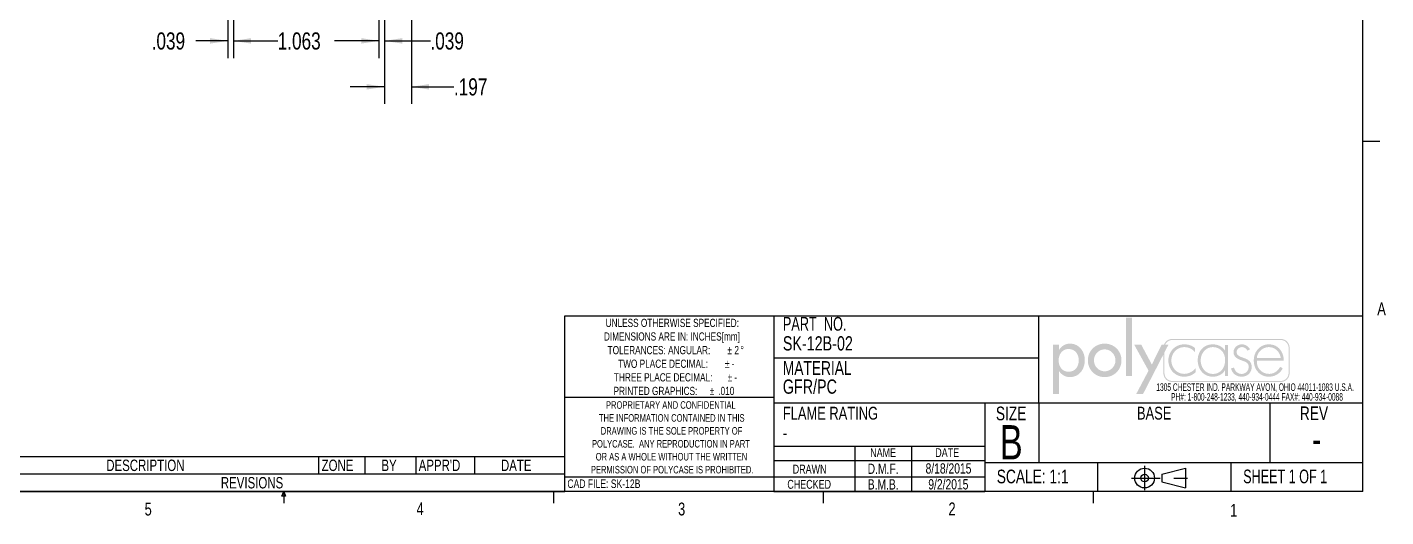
# Paper-space layout 'Layout1' of a CAD drawing. Extents: x 0.4 to 16.6, y 0.2 to 10.8.
# Drawn here: x 6.63 to 16.54, y 0.21 to 3.78 of the extents above; entities that cross this region are included whole.
import ezdxf

# ---------------------------------------------------------------- set-up
doc = ezdxf.new("R2010")
doc.units = 0
doc.header["$MEASUREMENT"] = 0
doc.linetypes.add('SLD-CENTER', pattern=[0.75, 0.6, -0.05, 0.05, -0.05])
doc.linetypes.add('SLD-SOLID', pattern=[0])
doc.layers.get('0').update_dxf_attribs({"linetype": 'CONTINUOUS'})
doc.layers.add('FORMAT', color=7, linetype='SLD-SOLID')
doc.layers.add('SLD-0', color=7, linetype='SLD-SOLID')
doc.styles.add('SLDTEXTSTYLE0', font='TXT', dxfattribs={"width": 0.525406})
doc.styles.add('SLDTEXTSTYLE1', font='TXT', dxfattribs={"width": 0.75})
doc.styles.add('SLDTEXTSTYLE2', font='TXT', dxfattribs={"width": 0.6875})
doc.styles.add('SLDTEXTSTYLE3', font='TXT', dxfattribs={"width": 0.694444})
doc.dimstyles.new('SLDDIMSTYLE0', dxfattribs={"dimtxt": 0.125, "dimasz": 0.13, "dimexe": 0, "dimexo": 0.0625, "dimgap": 0.03125, "dimtad": 0, "dimtih": 1, "dimtoh": 1, "dimdec": 3, "dimrnd": 1e-09, "dimzin": 12, "dimtxsty": 'SLDTEXTSTYLE1', "dimsah": 1, "dimcen": 0.09, "dimazin": 3, "dimtfac": 1, "dimtdec": 3, "dimtofl": 0, "dimtmove": 0, "dimatfit": 3, "dimtolj": 1, "dimtzin": 12})
doc.dimstyles.new('SLDDIMSTYLE3', dxfattribs={"dimtxt": 0.125, "dimasz": 0.13, "dimexe": 0, "dimexo": 0.0625, "dimgap": 0.03125, "dimtad": 0, "dimtih": 1, "dimtoh": 1, "dimdec": 3, "dimrnd": 1e-09, "dimzin": 12, "dimtxsty": 'SLDTEXTSTYLE1', "dimsah": 1, "dimcen": 0.09, "dimazin": 3, "dimtfac": 1, "dimtdec": 3, "dimtmove": 0, "dimatfit": 3, "dimtolj": 1, "dimtzin": 12})

# ---------------------------------------------------------------- blocks, each defined once
blk = doc.blocks.new('THIRDANGLEPROJECTIONBLOCK')
at = {"color": 7, "linetype": 'SLD-CENTER'}
for p, q in [((0.275, 0.506), (0.275, 0)), ((0, 0.253), (1.202, 0.253))]:
    blk.add_line(p, q, dxfattribs=at)
at = {"color": 7, "linetype": 'SLD-SOLID'}
for p, q in [((0.632, 0.332), (1.13, 0.459)), ((0.632, 0.332), (0.632, 0.174)), ((1.13, 0.459), (1.13, 0.048)), ((0.632, 0.174), (1.13, 0.048))]:
    blk.add_line(p, q, dxfattribs=at)
for radius in [0.206, 0.0789]:
    blk.add_circle((0.275, 0.253), radius, dxfattribs=at)
blk = doc.blocks.new('SW_NOTE_0')
at = {"color": 0, "linetype": 'CONTINUOUS', "char_height": 0.055, "attachment_point": 2, "style": 'SLDTEXTSTYLE0'}
for s, insert in [('1305 CHESTER IND. PARKWAY AVON, OHIO 44011-1083 U.S.A.', (0.7423, 0.0709)), ('PH#: 1-800-248-1233, 440-934-0444 FAX#: 440-934-0088', (0.7564, -0.0002))]:
    blk.add_mtext(s, dxfattribs=dict(at, insert=insert))
blk = doc.blocks.new('BLOCK2')
at = {"linetype": 'CONTINUOUS'}
blk.add_hatch(color=7, dxfattribs=at).paths.add_polyline_path([(1.559, 0.355), (1.559, 1.505), (1.44, 1.505), (1.44, 0.355)], flags=0)
h = blk.add_hatch(color=7, dxfattribs=at)
edge = h.paths.add_edge_path(flags=0)
edge.add_spline(control_points=[(4.669, 0.413), (4.669, 0.316), (4.59, 0.237), (4.493, 0.237)], knot_values=[7, 7, 7, 7, 8, 8, 8, 8], weights=[1, 1, 1, 1], degree=3, periodic=0)
edge.add_line((4.493, 0.237), (2.356, 0.237))
edge.add_spline(control_points=[(2.356, 0.237), (2.259, 0.237), (2.18, 0.316), (2.18, 0.413)], knot_values=[1, 1, 1, 1, 2, 2, 2, 2], weights=[1, 1, 1, 1], degree=3, periodic=0)
edge.add_line((2.18, 0.413), (2.18, 0.781))
edge.add_line((2.18, 0.781), (1.778, 0))
edge.add_line((1.778, 0), (1.643, 0))
edge.add_line((1.643, 0), (1.887, 0.461))
edge.add_line((1.887, 0.461), (1.603, 0.975))
edge.add_line((1.603, 0.975), (1.742, 0.975))
edge.add_line((1.742, 0.975), (1.952, 0.582))
edge.add_line((1.952, 0.582), (2.146, 0.975))
edge.add_line((2.146, 0.975), (2.192, 0.975))
edge.add_spline(control_points=[(2.192, 0.975), (2.218, 1.041), (2.282, 1.087), (2.356, 1.087)], knot_values=[3.233464, 3.233464, 3.233464, 3.233464, 4, 4, 4, 4], weights=[1, 1, 1, 1], degree=3, periodic=0)
edge.add_line((2.356, 1.087), (4.493, 1.087))
edge.add_spline(control_points=[(4.493, 1.087), (4.59, 1.087), (4.669, 1.008), (4.669, 0.911)], knot_values=[5, 5, 5, 5, 6, 6, 6, 6], weights=[1, 1, 1, 1], degree=3, periodic=0)
edge.add_line((4.669, 0.911), (4.669, 0.413))
edge = h.paths.add_edge_path(flags=0)
edge.add_line((2.215, 0.975), (2.28, 0.975))
edge.add_line((2.28, 0.975), (2.201, 0.821))
edge.add_line((2.201, 0.821), (2.201, 0.413))
edge.add_spline(control_points=[(2.201, 0.413), (2.201, 0.327), (2.271, 0.258), (2.356, 0.258)], knot_values=[2, 2, 2, 2, 3, 3, 3, 3], weights=[1, 1, 1, 1], degree=3, periodic=0)
edge.add_line((2.356, 0.258), (4.493, 0.258))
edge.add_spline(control_points=[(4.493, 0.258), (4.579, 0.258), (4.649, 0.327), (4.649, 0.413)], knot_values=[4, 4, 4, 4, 5, 5, 5, 5], weights=[1, 1, 1, 1], degree=3, periodic=0)
edge.add_line((4.649, 0.413), (4.649, 0.911))
edge.add_spline(control_points=[(4.649, 0.911), (4.649, 0.997), (4.579, 1.066), (4.493, 1.066)], knot_values=[6, 6, 6, 6, 7, 7, 7, 7], weights=[1, 1, 1, 1], degree=3, periodic=0)
edge.add_line((4.493, 1.066), (2.356, 1.066))
edge.add_spline(control_points=[(2.356, 1.066), (2.293, 1.066), (2.239, 1.029), (2.215, 0.975)], knot_values=[0, 0, 0, 0, 0.732403, 0.732403, 0.732403, 0.732403], weights=[1, 1, 1, 1], degree=3, periodic=0)
h = blk.add_hatch(color=7, dxfattribs=at)
edge = h.paths.add_edge_path(flags=0)
edge.add_spline(control_points=[(0.122, 0.452), (0.17, 0.382), (0.245, 0.334), (0.333, 0.334)], knot_values=[4, 4, 4, 4, 5, 5, 5, 5], weights=[1, 1, 1, 1], degree=3, periodic=0)
edge.add_spline(control_points=[(0.333, 0.334), (0.523, 0.334), (0.629, 0.492), (0.629, 0.669)], knot_values=[3, 3, 3, 3, 4, 4, 4, 4], weights=[1, 1, 1, 1], degree=3, periodic=0)
edge.add_spline(control_points=[(0.629, 0.669), (0.629, 0.839), (0.517, 0.994), (0.338, 0.994)], knot_values=[2, 2, 2, 2, 3, 3, 3, 3], weights=[1, 1, 1, 1], degree=3, periodic=0)
edge.add_spline(control_points=[(0.338, 0.994), (0.245, 0.994), (0.171, 0.946), (0.122, 0.872)], knot_values=[1, 1, 1, 1, 2, 2, 2, 2], weights=[1, 1, 1, 1], degree=3, periodic=0)
edge.add_line((0.122, 0.872), (0.119, 0.872))
edge.add_line((0.119, 0.872), (0.119, 0.975))
edge.add_line((0.119, 0.975), (0, 0.975))
edge.add_line((0, 0.975), (0, 0))
edge.add_line((0, 0), (0.119, 0))
edge.add_line((0.119, 0), (0.119, 0.452))
edge.add_line((0.119, 0.452), (0.122, 0.452))
edge = h.paths.add_edge_path(flags=0)
edge.add_spline(control_points=[(0.113, 0.665), (0.113, 0.78), (0.185, 0.888), (0.309, 0.888), (0.437, 0.888), (0.51, 0.786), (0.51, 0.665)], knot_values=[0, 0, 0, 0, 1, 1, 1, 2, 2, 2, 2], weights=[1, 1, 1, 1, 1, 1, 1], degree=3, periodic=0)
edge.add_spline(control_points=[(0.51, 0.665), (0.51, 0.543), (0.439, 0.44), (0.309, 0.44), (0.183, 0.44), (0.113, 0.549), (0.113, 0.665)], knot_values=[2, 2, 2, 2, 3, 3, 3, 4, 4, 4, 4], weights=[1, 1, 1, 1, 1, 1, 1], degree=3, periodic=0)
h = blk.add_hatch(color=7, dxfattribs=at)
edge = h.paths.add_edge_path(flags=0)
edge.add_spline(control_points=[(0.69, 0.664), (0.69, 0.477), (0.836, 0.334), (1.022, 0.334), (1.207, 0.334), (1.353, 0.477), (1.353, 0.664)], knot_values=[0, 0, 0, 0, 1, 1, 1, 2, 2, 2, 2], weights=[1, 1, 1, 1, 1, 1, 1], degree=3, periodic=0)
edge.add_spline(control_points=[(1.353, 0.664), (1.353, 0.851), (1.207, 0.994), (1.022, 0.994), (0.836, 0.994), (0.69, 0.851), (0.69, 0.664)], knot_values=[2, 2, 2, 2, 3, 3, 3, 4, 4, 4, 4], weights=[1, 1, 1, 1, 1, 1, 1], degree=3, periodic=0)
edge = h.paths.add_edge_path(flags=0)
edge.add_spline(control_points=[(1.234, 0.664), (1.234, 0.547), (1.139, 0.448), (1.022, 0.448), (0.904, 0.448), (0.81, 0.547), (0.81, 0.664)], knot_values=[0, 0, 0, 0, 1, 1, 1, 2, 2, 2, 2], weights=[1, 1, 1, 1, 1, 1, 1], degree=3, periodic=0)
edge.add_spline(control_points=[(0.81, 0.664), (0.81, 0.782), (0.904, 0.88), (1.022, 0.88), (1.139, 0.88), (1.234, 0.782), (1.234, 0.664)], knot_values=[2, 2, 2, 2, 3, 3, 3, 4, 4, 4, 4], weights=[1, 1, 1, 1, 1, 1, 1], degree=3, periodic=0)
h = blk.add_hatch(color=7, dxfattribs=at)
edge = h.paths.add_edge_path(flags=0)
edge.add_spline(control_points=[(2.806, 0.905), (2.745, 0.957), (2.672, 0.98), (2.593, 0.98)], knot_values=[8, 8, 8, 8, 9, 9, 9, 9], weights=[1, 1, 1, 1], degree=3, periodic=0)
edge.add_spline(control_points=[(2.593, 0.98), (2.413, 0.98), (2.278, 0.84), (2.278, 0.662)], knot_values=[7, 7, 7, 7, 8, 8, 8, 8], weights=[1, 1, 1, 1], degree=3, periodic=0)
edge.add_spline(control_points=[(2.278, 0.662), (2.278, 0.484), (2.41, 0.342), (2.592, 0.342)], knot_values=[6, 6, 6, 6, 7, 7, 7, 7], weights=[1, 1, 1, 1], degree=3, periodic=0)
edge.add_spline(control_points=[(2.592, 0.342), (2.674, 0.342), (2.752, 0.372), (2.814, 0.427)], knot_values=[5, 5, 5, 5, 6, 6, 6, 6], weights=[1, 1, 1, 1], degree=3, periodic=0)
edge.add_line((2.814, 0.427), (2.814, 0.507))
edge.add_spline(control_points=[(2.814, 0.507), (2.759, 0.44), (2.676, 0.398), (2.589, 0.398)], knot_values=[3, 3, 3, 3, 4, 4, 4, 4], weights=[1, 1, 1, 1], degree=3, periodic=0)
edge.add_spline(control_points=[(2.589, 0.398), (2.445, 0.398), (2.337, 0.523), (2.337, 0.662)], knot_values=[2, 2, 2, 2, 3, 3, 3, 3], weights=[1, 1, 1, 1], degree=3, periodic=0)
edge.add_spline(control_points=[(2.337, 0.662), (2.337, 0.802), (2.446, 0.925), (2.59, 0.925)], knot_values=[1, 1, 1, 1, 2, 2, 2, 2], weights=[1, 1, 1, 1], degree=3, periodic=0)
edge.add_spline(control_points=[(2.59, 0.925), (2.678, 0.925), (2.748, 0.889), (2.806, 0.825)], knot_values=[0, 0, 0, 0, 1, 1, 1, 1], weights=[1, 1, 1, 1], degree=3, periodic=0)
edge.add_line((2.806, 0.825), (2.806, 0.905))
h = blk.add_hatch(color=7, dxfattribs=at)
edge = h.paths.add_edge_path(flags=0)
edge.add_spline(control_points=[(3.392, 0.861), (3.34, 0.938), (3.25, 0.98), (3.156, 0.98)], knot_values=[6, 6, 6, 6, 7, 7, 7, 7], weights=[1, 1, 1, 1], degree=3, periodic=0)
edge.add_spline(control_points=[(3.156, 0.98), (2.972, 0.98), (2.857, 0.844), (2.857, 0.665)], knot_values=[5, 5, 5, 5, 6, 6, 6, 6], weights=[1, 1, 1, 1], degree=3, periodic=0)
edge.add_spline(control_points=[(2.857, 0.665), (2.857, 0.486), (2.973, 0.342), (3.159, 0.342)], knot_values=[4, 4, 4, 4, 5, 5, 5, 5], weights=[1, 1, 1, 1], degree=3, periodic=0)
edge.add_spline(control_points=[(3.159, 0.342), (3.249, 0.342), (3.347, 0.387), (3.392, 0.465)], knot_values=[3, 3, 3, 3, 4, 4, 4, 4], weights=[1, 1, 1, 1], degree=3, periodic=0)
edge.add_line((3.392, 0.465), (3.395, 0.465))
edge.add_line((3.395, 0.465), (3.395, 0.355))
edge.add_line((3.395, 0.355), (3.454, 0.355))
edge.add_line((3.454, 0.355), (3.454, 0.967))
edge.add_line((3.454, 0.967), (3.395, 0.967))
edge.add_line((3.395, 0.967), (3.395, 0.861))
edge.add_line((3.395, 0.861), (3.392, 0.861))
edge = h.paths.add_edge_path(flags=0)
edge.add_spline(control_points=[(3.398, 0.672), (3.398, 0.525), (3.314, 0.397), (3.157, 0.397), (3.009, 0.397), (2.916, 0.525), (2.916, 0.665)], knot_values=[0, 0, 0, 0, 1, 1, 1, 2, 2, 2, 2], weights=[1, 1, 1, 1, 1, 1, 1], degree=3, periodic=0)
edge.add_spline(control_points=[(2.916, 0.665), (2.916, 0.798), (3.013, 0.925), (3.153, 0.925), (3.302, 0.925), (3.398, 0.814), (3.398, 0.672)], knot_values=[2, 2, 2, 2, 3, 3, 3, 4, 4, 4, 4], weights=[1, 1, 1, 1, 1, 1, 1], degree=3, periodic=0)
h = blk.add_hatch(color=7, dxfattribs=at)
edge = h.paths.add_edge_path(flags=0)
edge.add_spline(control_points=[(3.731, 0.98), (3.793, 0.98), (3.861, 0.939), (3.887, 0.882)], knot_values=[11, 11, 11, 11, 12, 12, 12, 12], weights=[1, 1, 1, 1], degree=3, periodic=0)
edge.add_line((3.887, 0.882), (3.836, 0.856))
edge.add_spline(control_points=[(3.836, 0.856), (3.816, 0.898), (3.776, 0.925), (3.728, 0.925)], knot_values=[0, 0, 0, 0, 1, 1, 1, 1], weights=[1, 1, 1, 1], degree=3, periodic=0)
edge.add_spline(control_points=[(3.728, 0.925), (3.677, 0.925), (3.624, 0.882), (3.624, 0.829)], knot_values=[1, 1, 1, 1, 2, 2, 2, 2], weights=[1, 1, 1, 1], degree=3, periodic=0)
edge.add_spline(control_points=[(3.624, 0.829), (3.624, 0.682), (3.922, 0.754), (3.922, 0.533)], knot_values=[2, 2, 2, 2, 3, 3, 3, 3], weights=[1, 1, 1, 1], degree=3, periodic=0)
edge.add_spline(control_points=[(3.922, 0.533), (3.922, 0.42), (3.834, 0.342), (3.724, 0.342)], knot_values=[3, 3, 3, 3, 4, 4, 4, 4], weights=[1, 1, 1, 1], degree=3, periodic=0)
edge.add_spline(control_points=[(3.724, 0.342), (3.622, 0.342), (3.539, 0.404), (3.514, 0.503)], knot_values=[4, 4, 4, 4, 5, 5, 5, 5], weights=[1, 1, 1, 1], degree=3, periodic=0)
edge.add_line((3.514, 0.503), (3.572, 0.522))
edge.add_spline(control_points=[(3.572, 0.522), (3.595, 0.449), (3.644, 0.397), (3.724, 0.397)], knot_values=[6, 6, 6, 6, 7, 7, 7, 7], weights=[1, 1, 1, 1], degree=3, periodic=0)
edge.add_spline(control_points=[(3.724, 0.397), (3.801, 0.397), (3.862, 0.458), (3.862, 0.535)], knot_values=[7, 7, 7, 7, 8, 8, 8, 8], weights=[1, 1, 1, 1], degree=3, periodic=0)
edge.add_spline(control_points=[(3.862, 0.535), (3.862, 0.611), (3.804, 0.635), (3.743, 0.656)], knot_values=[8, 8, 8, 8, 9, 9, 9, 9], weights=[1, 1, 1, 1], degree=3, periodic=0)
edge.add_spline(control_points=[(3.743, 0.656), (3.659, 0.686), (3.564, 0.722), (3.564, 0.825)], knot_values=[9, 9, 9, 9, 10, 10, 10, 10], weights=[1, 1, 1, 1], degree=3, periodic=0)
edge.add_spline(control_points=[(3.564, 0.825), (3.564, 0.918), (3.642, 0.98), (3.731, 0.98)], knot_values=[10, 10, 10, 10, 11, 11, 11, 11], weights=[1, 1, 1, 1], degree=3, periodic=0)
h = blk.add_hatch(color=7, dxfattribs=at)
edge = h.paths.add_edge_path(flags=0)
edge.add_spline(control_points=[(4.554, 0.656), (4.555, 0.832), (4.445, 0.98), (4.26, 0.98)], knot_values=[6, 6, 6, 6, 7, 7, 7, 7], weights=[1, 1, 1, 1], degree=3, periodic=0)
edge.add_spline(control_points=[(4.26, 0.98), (4.081, 0.98), (3.963, 0.833), (3.963, 0.662)], knot_values=[5, 5, 5, 5, 6, 6, 6, 6], weights=[1, 1, 1, 1], degree=3, periodic=0)
edge.add_spline(control_points=[(3.963, 0.662), (3.963, 0.489), (4.078, 0.342), (4.26, 0.342)], knot_values=[4, 4, 4, 4, 5, 5, 5, 5], weights=[1, 1, 1, 1], degree=3, periodic=0)
edge.add_spline(control_points=[(4.26, 0.342), (4.38, 0.342), (4.478, 0.401), (4.534, 0.507)], knot_values=[3, 3, 3, 3, 4, 4, 4, 4], weights=[1, 1, 1, 1], degree=3, periodic=0)
edge.add_line((4.534, 0.507), (4.484, 0.537))
edge.add_spline(control_points=[(4.484, 0.537), (4.44, 0.454), (4.363, 0.398), (4.268, 0.398)], knot_values=[1, 1, 1, 1, 2, 2, 2, 2], weights=[1, 1, 1, 1], degree=3, periodic=0)
edge.add_spline(control_points=[(4.268, 0.398), (4.126, 0.398), (4.019, 0.501), (4.023, 0.656)], knot_values=[0, 0, 0, 0, 1, 1, 1, 1], weights=[1, 1, 1, 1], degree=3, periodic=0)
edge.add_line((4.023, 0.656), (4.554, 0.656))
edge = h.paths.add_edge_path(flags=0)
edge.add_spline(control_points=[(4.023, 0.712), (4.033, 0.827), (4.136, 0.925), (4.261, 0.925)], knot_values=[1, 1, 1, 1, 2, 2, 2, 2], weights=[1, 1, 1, 1], degree=3, periodic=0)
edge.add_spline(control_points=[(4.261, 0.925), (4.387, 0.925), (4.48, 0.824), (4.494, 0.712)], knot_values=[0, 0, 0, 0, 1, 1, 1, 1], weights=[1, 1, 1, 1], degree=3, periodic=0)
edge.add_line((4.494, 0.712), (4.023, 0.712))
blk = doc.blocks.new('POLYCASE_LOGO')
at = {"color": 7, "linetype": 'CONTINUOUS', "xscale": 0.37, "yscale": 0.37, "zscale": 0.37}
blk.add_blockref('BLOCK2', (0.1015, -0.5714), dxfattribs=at)
at = {"color": 7, "linetype": 'CONTINUOUS'}
blk.add_blockref('SW_NOTE_0', (0.8349, -0.5644), dxfattribs=at)
blk = doc.blocks.new('SW_NOTE_1')
at = {"color": 0, "linetype": 'CONTINUOUS', "char_height": 0.06, "attachment_point": 2, "style": 'SLDTEXTSTYLE1'}
for s, insert in [('UNLESS OTHERWISE SPECIFIED:', (0.5672, 0.0773)), ('DIMENSIONS ARE IN: INCHES[mm]', (0.5648, -0.022)), ('TOLERANCES: ANGULAR:', (0.47, -0.1214)), ('%%p', (0.9859, -0.1214)), ('2', (1.0375, -0.1214)), ('%%d', (1.0774, -0.1214)), ('TWO PLACE DECIMAL:', (0.4998, -0.2208)), ('%%p', (0.9679, -0.2208)), ('-', (1.011, -0.2208)), ('THREE PLACE DECIMAL:', (0.5008, -0.3201)), ('%%p', (0.9875, -0.3201)), ('-', (1.0306, -0.3201)), ('PRINTED GRAPHICS:', (0.4443, -0.4195)), ('%%p', (0.8567, -0.4195)), ('.010', (0.9616, -0.4195))]:
    blk.add_mtext(s, dxfattribs=dict(at, insert=insert))
blk = doc.blocks.new('SW_NOTE_2')
at = {"color": 0, "linetype": 'CONTINUOUS', "char_height": 0.055, "attachment_point": 2, "style": 'SLDTEXTSTYLE1'}
for s, insert in [('PROPRIETARY AND CONFIDENTIAL', (0.5827, 0.0709)), ('THE INFORMATION CONTAINED IN THIS', (0.5892, -0.0235)), ('DRAWING IS THE SOLE PROPERTY OF', (0.5875, -0.1178)), ('POLYCASE.  ANY REPRODUCTION IN PART', (0.5832, -0.2122)), ('OR AS A WHOLE WITHOUT THE WRITTEN', (0.5874, -0.3066)), ('PERMISSION OF POLYCASE IS PROHIBITED.', (0.5923, -0.401))]:
    blk.add_mtext(s, dxfattribs=dict(at, insert=insert))
blk = doc.blocks.new('SW_TABLEANNOTATION_0')
at = {"layer": 'SLD-0', "color": 0}
for p, q in [((0, 0), (0, -0.2541)), ((4.4751, 0), (0, 0)), ((0.2775, 0), (0.2775, -0.1245)), ((2.6773, 0), (2.6773, -0.1245)), ((3.0153, 0), (3.0153, -0.1245)), ((3.3881, 0), (3.3881, -0.1245)), ((3.8157, 0), (3.8157, -0.1245)), ((4.4751, -0.2541), (4.4751, 0)), ((0, -0.1245), (4.4751, -0.1245)), ((0, -0.2541), (4.4751, -0.2541))]:
    blk.add_line(p, q, dxfattribs=at)
at = {"layer": 'SLD-0', "color": 0, "attachment_point": 1, "style": 'SLDTEXTSTYLE1'}
for s, insert, char_height in [('REV.', (0.0209, -0.021), 0.08333), ('DESCRIPTION', (1.1286, -0.021), 0.083333), ('ZONE', (2.7004, -0.021), 0.08333), ('BY', (3.137, -0.021), 0.08333), ("APPR'D", (3.409, -0.021), 0.08333), ('DATE', (4.0094, -0.021), 0.08333), ('REVISIONS', (1.965, -0.1481), 0.08333)]:
    blk.add_mtext(s, dxfattribs=dict(at, insert=insert, char_height=char_height))
blk = doc.blocks.new('_D_18')
at = {"layer": 'SLD-0'}
for p, q in [((9.2352, 4.5369), (9.2352, 3.2211)), ((9.432, 4.3204), (9.432, 3.2211)), ((9.2352, 3.3461), (8.9852, 3.3461)), ((9.432, 3.3461), (9.7428, 3.3461))]:
    blk.add_line(p, q, dxfattribs=at)
for points in [[(9.2352, 3.3461), (9.1052, 3.3661), (9.1052, 3.3261)], [(9.432, 3.3461), (9.562, 3.3261), (9.562, 3.3661)]]:
    blk.add_solid(points, dxfattribs=at)
at = {"layer": 'SLD-0', "insert": (9.7428, 3.408), "char_height": 0.125, "attachment_point": 1, "style": 'SLDTEXTSTYLE1'}
blk.add_mtext('.197', dxfattribs=at)
blk = doc.blocks.new('_D_19')
at = {"layer": 'SLD-0'}
for p, q in [((9.1958, 4.5566), (9.1958, 3.5564)), ((9.2352, 4.5369), (9.2352, 3.5564)), ((9.1958, 3.6814), (8.9458, 3.6814)), ((9.2352, 3.6814), (9.5714, 3.6814))]:
    blk.add_line(p, q, dxfattribs=at)
for points in [[(9.1958, 3.6814), (9.0658, 3.7014), (9.0658, 3.6614)], [(9.2352, 3.6814), (9.3652, 3.6614), (9.3652, 3.7014)]]:
    blk.add_solid(points, dxfattribs=at)
at = {"layer": 'SLD-0', "insert": (9.5714, 3.7433), "char_height": 0.125, "attachment_point": 1, "style": 'SLDTEXTSTYLE1'}
blk.add_mtext('.039', dxfattribs=at)
blk = doc.blocks.new('_D_20')
at = {"layer": 'SLD-0'}
for p, q in [((8.1328, 4.5566), (8.1328, 3.5564)), ((9.1958, 4.5566), (9.1958, 3.5564)), ((8.1328, 3.6814), (8.4565, 3.6814)), ((9.1958, 3.6814), (8.8721, 3.6814))]:
    blk.add_line(p, q, dxfattribs=at)
for points in [[(8.1328, 3.6814), (8.2628, 3.6614), (8.2628, 3.7014)], [(9.1958, 3.6814), (9.0658, 3.7014), (9.0658, 3.6614)]]:
    blk.add_solid(points, dxfattribs=at)
at = {"layer": 'SLD-0', "insert": (8.4565, 3.7433), "char_height": 0.125, "attachment_point": 1, "style": 'SLDTEXTSTYLE1'}
blk.add_mtext('1.063', dxfattribs=at)
blk = doc.blocks.new('_D_21')
at = {"layer": 'SLD-0'}
for p, q in [((8.0934, 4.5369), (8.0934, 3.5564)), ((8.1328, 4.5566), (8.1328, 3.5564)), ((8.0934, 3.6814), (7.8598, 3.6814)), ((8.1328, 3.6814), (8.3828, 3.6814))]:
    blk.add_line(p, q, dxfattribs=at)
for points in [[(8.0934, 3.6814), (7.9634, 3.7014), (7.9634, 3.6614)], [(8.1328, 3.6814), (8.2628, 3.6614), (8.2628, 3.7014)]]:
    blk.add_solid(points, dxfattribs=at)
at = {"layer": 'SLD-0', "insert": (7.5365, 3.7433), "char_height": 0.125, "attachment_point": 1, "style": 'SLDTEXTSTYLE1'}
blk.add_mtext('.039', dxfattribs=at)

psp = doc.layouts.get("Layout1")

# ---------------------------------------------------------------- linework, layer by layer
at = {"color": 7, "linetype": 'SLD-SOLID'}
for p, q in [((16.3763, 0.3921), (16.3763, 10.6421)), ((16.3763, 2.9503), (16.5013, 2.9503)), ((10.5516, 0.3921), (10.5516, 1.6753)), ((10.5516, 1.6753), (16.3763, 1.6753)), ((12.0776, 1.6753), (12.0776, 0.3921)), ((13.6175, 1.0401), (16.3763, 1.0401)), ((14.0131, 1.0401), (14.0131, 0.605)), ((15.6981, 1.0401), (15.6981, 0.605)), ((13.6175, 0.7208), (12.0776, 0.7208)), ((12.67, 0.7208), (12.67, 0.3921)), ((13.0816, 0.7208), (13.0816, 0.3921)), ((12.0776, 0.6191), (13.6175, 0.6191)), ((13.6175, 0.605), (16.3763, 0.605)), ((14.4407, 0.605), (14.4407, 0.3921)), ((15.4126, 0.605), (15.4126, 0.3921)), ((10.5516, 0.5), (13.6175, 0.5)), ((16.3763, 0.3921), (0.6263, 0.3921)), ((8.4878, 0.3575), (8.501, 0.3921)), ((8.5136, 0.3575), (8.4878, 0.3575)), ((8.501, 0.3921), (8.501, 0.3073)), ((8.501, 0.3921), (8.5136, 0.3575)), ((10.4698, 0.3921), (10.4698, 0.3073)), ((12.0776, 0.3921), (13.6175, 0.3921)), ((12.4385, 0.3921), (12.4385, 0.3073)), ((14.4073, 0.3921), (14.4073, 0.3073))]:
    psp.add_line(p, q, dxfattribs=at)
at = {"layer": 'SLD-0'}
for p, q in [((14.0131, 1.0401), (14.0131, 1.6753)), ((13.6175, 1.0401), (13.6175, 0.3921))]:
    psp.add_line(p, q, dxfattribs=at)
at = {"layer": 'SLD-0', "color": 7}
for p, q in [((14.0131, 1.3651), (12.0776, 1.3651)), ((12.0776, 1.0781), (10.5516, 1.0781)), ((12.0776, 1.0401), (13.6175, 1.0401))]:
    psp.add_line(p, q, dxfattribs=at)

# ---------------------------------------------------------------- block references
at = {"color": 7, "linetype": 'CONTINUOUS'}
for name, p in [('SW_NOTE_1', (10.7692, 1.5759)), ('POLYCASE_LOGO', (14.0131, 1.6753)), ('SW_NOTE_2', (10.7434, 0.9804))]:
    psp.add_blockref(name, p, dxfattribs=at)
at = {"color": 7, "linetype": 'CONTINUOUS', "xscale": 0.35, "yscale": 0.35, "zscale": 0.35}
psp.add_blockref('THIRDANGLEPROJECTIONBLOCK', (14.6875, 0.4018), dxfattribs=at)
at = {"layer": 'SLD-0'}
psp.add_blockref('SW_TABLEANNOTATION_0', (6.0765, 0.6462), dxfattribs=at)

# ---------------------------------------------------------------- texts
at = {"color": 7, "linetype": 'CONTINUOUS'}
for s, insert, char_height, attachment_point, style in [('A', (16.4821, 1.7726), 0.0937, 1, 'SLDTEXTSTYLE1'), ('PART  NO.', (12.1435, 1.6663), 0.1, 1, 'SLDTEXTSTYLE3'), ('SIZE', (13.6983, 1.0123), 0.1, 1, 'SLDTEXTSTYLE1'), ('BASE', (14.8539, 1.0112), 0.09375, 2, 'SLDTEXTSTYLE1'), ('REV', (15.917, 1.0132), 0.1, 1, 'SLDTEXTSTYLE1'), ('B', (13.8105, 0.8769), 0.25, 2, 'SLDTEXTSTYLE1'), ('NAME', (12.8753, 0.7086), 0.065, 2, 'SLDTEXTSTYLE1'), ('DATE', (13.3428, 0.7086), 0.065, 2, 'SLDTEXTSTYLE1'), ('-', (16.0404, 0.8744), 0.2, 2, 'SLDTEXTSTYLE1'), ('D.M.F.', (12.8754, 0.5961), 0.075, 2, 'SLDTEXTSTYLE1'), ('8/18/2015', (13.3526, 0.5983), 0.075, 2, 'SLDTEXTSTYLE1'), ('DRAWN', (12.2158, 0.5882), 0.065, 1, 'SLDTEXTSTYLE1'), ('SCALE: 1:1', (13.7049, 0.5521), 0.1, 1, 'SLDTEXTSTYLE1'), ('SHEET 1 OF 1', (15.5035, 0.5524), 0.1, 1, 'SLDTEXTSTYLE2'), ('CAD FILE: SK-12B', (10.5709, 0.4806), 0.0625, 1, 'SLDTEXTSTYLE1'), ('CHECKED', (12.1764, 0.4774), 0.065, 1, 'SLDTEXTSTYLE1'), ('B.M.B.', (12.876, 0.4818), 0.075, 2, 'SLDTEXTSTYLE1'), ('9/2/2015', (13.3515, 0.4825), 0.075, 2, 'SLDTEXTSTYLE1'), ('5', (7.4851, 0.3106), 0.0937, 1, 'SLDTEXTSTYLE1'), ('4', (9.4701, 0.3137), 0.0937, 1, 'SLDTEXTSTYLE1'), ('3', (11.3788, 0.3116), 0.0937, 1, 'SLDTEXTSTYLE1'), ('2', (13.3523, 0.3124), 0.0937, 1, 'SLDTEXTSTYLE1'), ('1', (15.4083, 0.3014), 0.0937, 1, 'SLDTEXTSTYLE1')]:
    psp.add_mtext(s, dxfattribs=dict(at, insert=insert, char_height=char_height, attachment_point=attachment_point, style=style))
at = {"layer": 'FORMAT', "color": 7, "attachment_point": 1, "style": 'SLDTEXTSTYLE1'}
for s, insert, char_height in [('SK-12B-02', (12.1435, 1.5258), 0.10417), ('GFR/PC', (12.1435, 1.2101), 0.10417), ('-', (12.1435, 0.8669), 0.0937)]:
    psp.add_mtext(s, dxfattribs=dict(at, insert=insert, char_height=char_height))
at = {"layer": 'SLD-0', "attachment_point": 1, "style": 'SLDTEXTSTYLE1'}
for s, insert, char_height in [('MATERIAL', (12.1435, 1.3438), 0.1), ('FLAME RATING', (12.1435, 1.0108), 0.09375)]:
    psp.add_mtext(s, dxfattribs=dict(at, insert=insert, char_height=char_height))

# ---------------------------------------------------------------- dimensions: what is measured, and where the dimension line sits
at = {"layer": 'SLD-0'}
for base, p1, p2, picture, middle in [((8.0934, 3.6814), (8.1328, 4.6066), (8.0934, 4.5869), '_D_21', (7.6981, 3.6814)), ((9.1958, 3.6814), (9.2352, 4.5869), (9.1958, 4.6066), '_D_19', (9.7331, 3.6814)), ((9.2352, 3.3461), (9.432, 4.3704), (9.2352, 4.5869), '_D_18', (9.9045, 3.3461))]:
    dim = psp.add_linear_dim(base=base, p1=p1, p2=p2, dimstyle='SLDDIMSTYLE3', dxfattribs=at)
    dim.commit()
    dim.dimension.update_dxf_attribs({"geometry": picture, "text_midpoint": middle, "dimtype": 160})
dim = psp.add_linear_dim(base=(8.1328, 3.6814), p1=(9.1958, 4.6066), p2=(8.1328, 4.6066), angle=0, dimstyle='SLDDIMSTYLE0', dxfattribs=at)
dim.commit()
dim.dimension.update_dxf_attribs({"geometry": '_D_20', "text_midpoint": (8.6643, 3.6814), "dimtype": 160})

doc.saveas('drawing.dxf')
